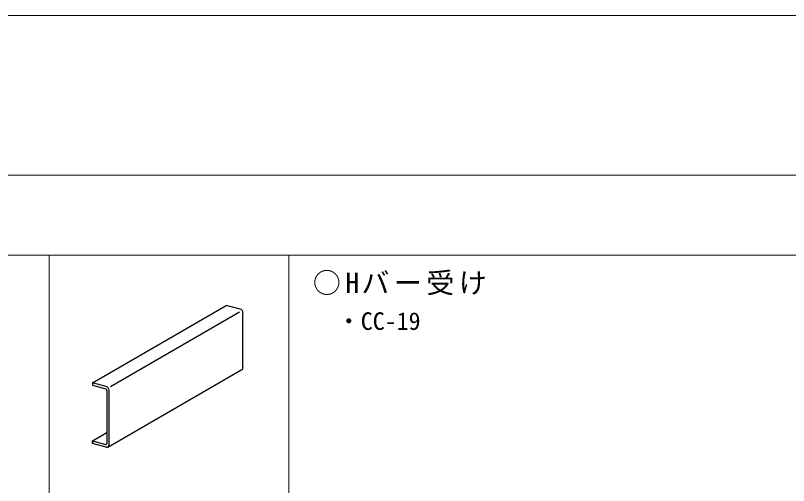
# Model space of a CAD drawing. Units: millimetres on the paper. Extents: x -195 to 195, y -140 to 138.
# Drawn here: x -98.11 to -49.73, y 108.09 to 137.5 of the extents above; entities that cross this region are included whole.
import ezdxf
from ezdxf.enums import TextEntityAlignment as Align

# ---------------------------------------------------------------- set-up
doc = ezdxf.new("R2010")
doc.units = ezdxf.units.MM
for name, color, linetype, lineweight in [('0-3_Hバー受け', 2, 'Continuous', 25), ('0-6_文字', 7, 'Continuous', 18), ('F-3_図面枠', 3, 'Continuous', 18)]:
    doc.layers.add(name, color=color, linetype=linetype, lineweight=lineweight)
doc.styles.add('ＭＳ ゴシック', font='')
doc.styles.get('ＭＳ ゴシック').set_extended_font_data('MS Gothic')

msp = doc.modelspace()

# ---------------------------------------------------------------- linework, layer by layer
at = {"layer": '0-3_Hバー受け'}
for p, q in [((-93.299, 114.526), (-84.915, 119.367)), ((-84.045, 119.134), (-84.915, 119.367)), ((-92.163, 114.3), (-84.084, 118.965)), ((-83.872, 115.487), (-83.872, 118.887)), ((-92.327, 110.504), (-83.943, 115.345)), ((-93.299, 114.526), (-93.299, 114.406)), ((-93.299, 114.366), (-92.465, 114.143)), ((-92.395, 114.044), (-92.395, 110.724)), ((-92.256, 110.647), (-92.256, 114.047)), ((-93.299, 110.886), (-92.395, 111.408)), ((-93.299, 110.846), (-93.299, 110.726))]:
    msp.add_line(p, q, dxfattribs=at)
for points in [[(-92.43, 114.293), (-93.299, 114.526), (-93.299, 114.366)], [(-92.43, 110.493), (-93.299, 110.726), (-93.299, 110.886), (-92.465, 110.663)]]:
    msp.add_lwpolyline(points, dxfattribs=at)
for centre, major_axis, start_param, end_param in [((-84.045, 118.934), (0.097, -0.192), 0.97902, 2.549816), ((-84.045, 115.534), (0.097, -0.192), 0.041956, 0.97902), ((-92.43, 114.093), (0.097, -0.192), 0.97902, 2.549816), ((-92.465, 114.063), (0.0388, -0.0768), 0.97902, 2.549816), ((-92.465, 110.743), (0.0388, -0.0768), 5.691408, 7.262205), ((-92.43, 110.693), (0.097, -0.192), 5.691408, 7.262205)]:
    msp.add_ellipse(centre, major_axis=major_axis, ratio=0.751651, start_param=start_param, end_param=end_param, dxfattribs=at)
at = {"layer": 'F-3_図面枠'}
for p, q in [((-195, 137.5), (195, 137.5)), ((-195, 137.5), (195, 137.5)), ((-195, 127.5), (195, 127.5)), ((-190.5, 122.5), (-1.5, 122.5)), ((-96, 122.5), (-96, 47.5))]:
    msp.add_line(p, q, dxfattribs=at)
at = {"layer": 'F-3_図面枠', "color": 4, "lineweight": 9}
msp.add_line((-81, 122.5), (-81, 62.5), dxfattribs=at)

# ---------------------------------------------------------------- texts
at = {"layer": '0-6_文字', "style": 'ＭＳ ゴシック'}
msp.add_text('・CC-19', height=1.1, dxfattribs=at).set_placement((-78, 117.5), align=Align.BOTTOM_LEFT)
at = {"layer": '0-6_文字', "insert": (-79.5, 120), "char_height": 1.283, "attachment_point": 7, "style": 'ＭＳ ゴシック'}
msp.add_mtext('\\T1.16;○Hバー受け', dxfattribs=at)

doc.saveas('drawing.dxf')
